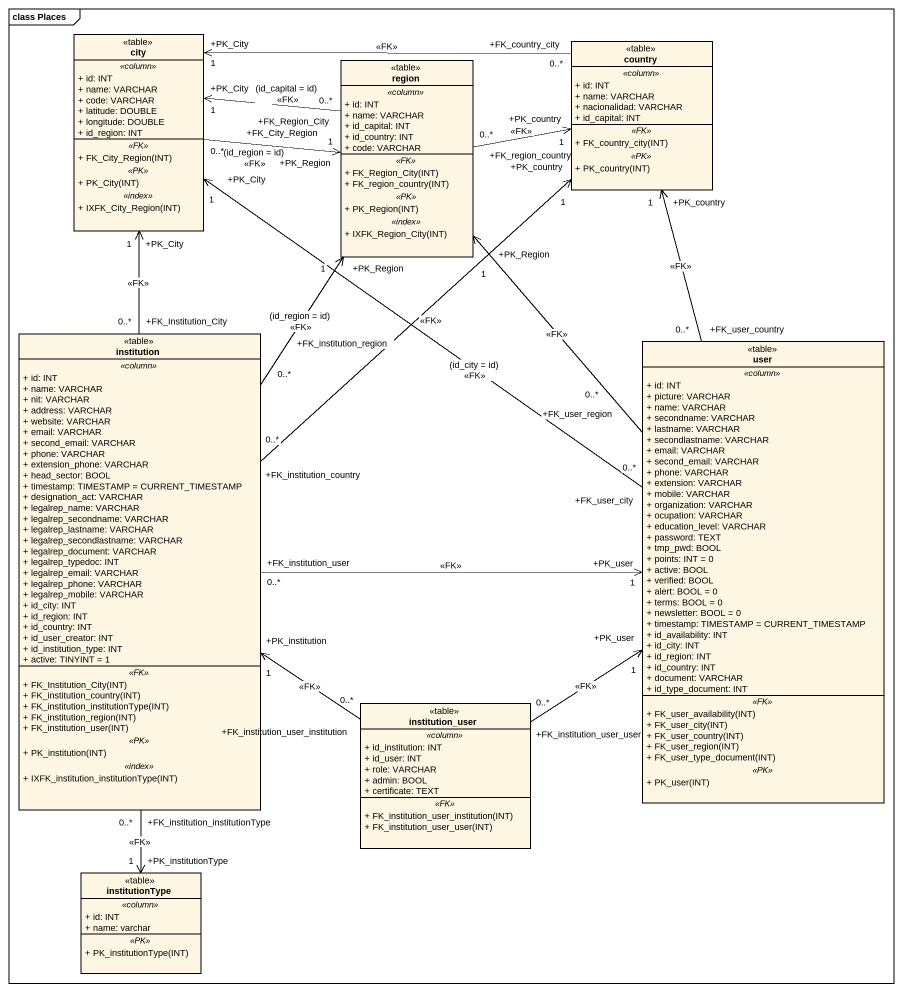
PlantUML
@startuml
mainframe class Places
hide circle
hide empty members
skinparam classAttributeIconSize 0
class city <<table>> {
  .. <<column>> ..
  + id: INT
  + name: VARCHAR
  + code: VARCHAR
  + latitude: DOUBLE
  + longitude: DOUBLE
  + id_region: INT
  .. <<FK>> ..
  + FK_City_Region(INT)
  .. <<PK>> ..
  + PK_City(INT)
  .. <<index>> ..
  + IXFK_City_Region(INT)
}
class country <<table>> {
  .. <<column>> ..
  + id: INT
  + name: VARCHAR
  + nacionalidad: VARCHAR
  + id_capital: INT
  .. <<FK>> ..
  + FK_country_city(INT)
  .. <<PK>> ..
  + PK_country(INT)
}
class region <<table>> {
  .. <<column>> ..
  + id: INT
  + name: VARCHAR
  + id_capital: INT
  + id_country: INT
  + code: VARCHAR
  .. <<FK>> ..
  + FK_Region_City(INT)
  + FK_region_country(INT)
  .. <<PK>> ..
  + PK_Region(INT)
  .. <<index>> ..
  + IXFK_Region_City(INT)
}
class institution <<table>> {
  .. <<column>> ..
  + id: INT
  + name: VARCHAR
  + nit: VARCHAR
  + address: VARCHAR
  + website: VARCHAR
  + email: VARCHAR
  + second_email: VARCHAR
  + phone: VARCHAR
  + extension_phone: VARCHAR
  + head_sector: BOOL
  + timestamp: TIMESTAMP = CURRENT_TIMESTAMP
  + designation_act: VARCHAR
  + legalrep_name: VARCHAR
  + legalrep_secondname: VARCHAR
  + legalrep_lastname: VARCHAR
  + legalrep_secondlastname: VARCHAR
  + legalrep_document: VARCHAR
  + legalrep_typedoc: INT
  + legalrep_email: VARCHAR
  + legalrep_phone: VARCHAR
  + legalrep_mobile: VARCHAR
  + id_city: INT
  + id_region: INT
  + id_country: INT
  + id_user_creator: INT
  + id_institution_type: INT
  + active: TINYINT = 1
  .. <<FK>> ..
  + FK_Institution_City(INT)
  + FK_institution_country(INT)
  + FK_institution_institutionType(INT)
  + FK_institution_region(INT)
  + FK_institution_user(INT)
  .. <<PK>> ..
  + PK_institution(INT)
  .. <<index>> ..
  + IXFK_institution_institutionType(INT)
}
class user <<table>> {
  .. <<column>> ..
  + id: INT
  + picture: VARCHAR
  + name: VARCHAR
  + secondname: VARCHAR
  + lastname: VARCHAR
  + secondlastname: VARCHAR
  + email: VARCHAR
  + second_email: VARCHAR
  + phone: VARCHAR
  + extension: VARCHAR
  + mobile: VARCHAR
  + organization: VARCHAR
  + ocupation: VARCHAR
  + education_level: VARCHAR
  + password: TEXT
  + tmp_pwd: BOOL
  + points: INT = 0
  + active: BOOL
  + verified: BOOL
  + alert: BOOL = 0
  + terms: BOOL = 0
  + newsletter: BOOL = 0
  + timestamp: TIMESTAMP = CURRENT_TIMESTAMP
  + id_availability: INT
  + id_city: INT
  + id_region: INT
  + id_country: INT
  + document: VARCHAR
  + id_type_document: INT
  .. <<FK>> ..
  + FK_user_availability(INT)
  + FK_user_city(INT)
  + FK_user_country(INT)
  + FK_user_region(INT)
  + FK_user_type_document(INT)
  .. <<PK>> ..
  + PK_user(INT)
}
class institution_user <<table>> {
  .. <<column>> ..
  + id_institution: INT
  + id_user: INT
  + role: VARCHAR
  + admin: BOOL
  + certificate: TEXT
  .. <<FK>> ..
  + FK_institution_user_institution(INT)
  + FK_institution_user_user(INT)
}
class institutionType <<table>> {
  .. <<column>> ..
  + id: INT
  + name: varchar
  .. <<PK>> ..
  + PK_institutionType(INT)
}
city "+FK_City_Region\n0..*" -right-> "+PK_Region\n1" region : (id_region = id)\n<<FK>>
country "+FK_country_city\n0..*" -left-> "+PK_City\n1" city : <<FK>>
region "+FK_Region_City\n0..*" -left-> "+PK_City\n1" city : (id_capital = id)\n<<FK>>
region "+FK_region_country\n0..*" -right-> "+PK_country\n1" country : <<FK>>
institution "+FK_Institution_City\n0..*" -up-> "+PK_City\n1" city : <<FK>>
institution "+FK_institution_country\n0..*" -up-> "+PK_country\n1" country : <<FK>>
institution "+FK_institution_region\n0..*" -up-> "+PK_Region\n1" region : (id_region = id)\n<<FK>>
institution "+FK_institution_user\n0..*" -right-> "+PK_user\n1" user : <<FK>>
institution "+FK_institution_institutionType\n0..*" --> "+PK_institutionType\n1" institutionType : <<FK>>
user "+FK_user_city\n0..*" -up-> "+PK_City\n1" city : (id_city = id)\n<<FK>>
user "+FK_user_country\n0..*" -up-> "+PK_country\n1" country : <<FK>>
user "+FK_user_region\n0..*" -up-> "+PK_Region\n1" region : <<FK>>
institution_user "+FK_institution_user_institution\n0..*" -up-> "+PK_institution\n1" institution : <<FK>>
institution_user "+FK_institution_user_user\n0..*" -up-> "+PK_user\n1" user : <<FK>>
@enduml
